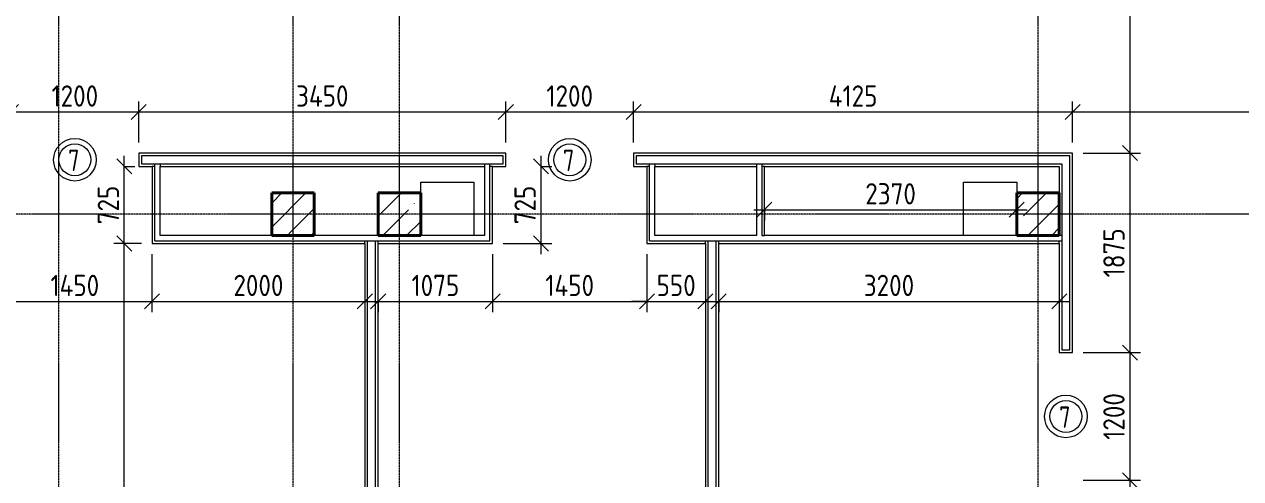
# Model space of a CAD drawing. Header units: millimetres. Extents: x -56773 to 221258, y -262288 to 26541.
# Drawn here: x 12284 to 23714, y -101429 to -97159 of the extents above; entities that cross this region are included whole.
import ezdxf

# ---------------------------------------------------------------- set-up
doc = ezdxf.new("R2010")
doc.units = ezdxf.units.MM
doc.linetypes.add('ADSK_Линия сетки', pattern=[25, 20, -2.5, 0, -2.5])
for name, color, linetype, lineweight in [('Марки дверей', 7, 'Continuous', 20), ('Несущие колонны', 7, 'Continuous', 18), ('Оси', 7, 'Continuous', 9), ('Перекрытие', 7, 'Continuous', 18), ('Размеры', 7, 'Continuous', 9), ('Стены внутренние', 7, 'Continuous', 18), ('Стены штриховка', 7, 'Continuous', 9)]:
    doc.layers.add(name, color=color, linetype=linetype, lineweight=lineweight)
doc.styles.add('GOST Common_3', font='', dxfattribs={"width": 0.9, "height": 200})
doc.styles.add('GOST Common_B', font='', dxfattribs={"width": 0.8, "height": 200})
doc.styles.get('GOST Common_3').set_extended_font_data('GOST Common')
doc.styles.get('GOST Common_B').set_extended_font_data('GOST Common', bold=True)
doc.dimstyles.new('ADSK_Основной_2_0_2', dxfattribs={"dimscale": 304.8, "dimtxt": 201.142999, "dimasz": 0.463911, "dimexe": 0.328084, "dimexo": 0.328084, "dimgap": 0.164042, "dimtad": 1, "dimdec": 3, "dimrnd": 0.001, "dimdsep": 46, "dimtxsty": 'GOST Common_3', "dimblk1": 'OBLIQUE', "dimblk2": 'OBLIQUE', "dimsah": 1, "dimcen": 0.09, "dimdle": 0.328084, "dimazin": 2, "dimtfac": 1, "dimtdec": 4, "dimtix": 1, "dimtmove": 0, "dimatfit": 3, "dimfxl": 1, "dimtvp": 1, "dimtolj": 1, "dimtzin": 0, "dimlwd": 20, "dimlwe": 20, "dimarcsym": 2})
pattern_1 = [(45, (9.36, -97949.04), (-224.5064, 224.5064), []), (45, (233.87, -97949.04), (-224.5064, 224.5064), [396.875, -79.375, 3.353, -76.022])]

# ---------------------------------------------------------------- blocks, each defined once
blk = doc.blocks.new('ADSK_КолоннаЖБ_Прямоугольная - 400x400 мм-1807143-Кладочный план 2-го этаж')
at = {"layer": 'Несущие колонны', "lineweight": 40}
for p, q in [((-200, 200), (200, 200)), ((-200, -200), (-200, 200)), ((200, 200), (200, -200)), ((200, -200), (-200, -200))]:
    blk.add_line(p, q, dxfattribs=at)
blk = doc.blocks.new('_Oblique')
at = {"color": 0, "linetype": 'ByBlock', "lineweight": -2}
blk.add_line((-0.5, -0.5), (0.5, 0.5), dxfattribs=at)
blk = doc.blocks.new('*D4837')
at = {"layer": 'Defpoints', "color": 0, "lineweight": 25, "transparency": 16777216}
for p in [(13484, -99219), (12034, -99663), (13484, -99763)]:
    blk.add_point(p, dxfattribs=at)
at = {"layer": 'Размеры', "color": 0, "lineweight": 20, "transparency": 16777216}
for p, q in [((13484, -99319), (13484, -99863)), ((11934, -99763), (13584, -99763)), ((12034, -99763), (12034, -99863))]:
    blk.add_line(p, q, dxfattribs=at)
at = {"layer": 'Размеры', "color": 0, "lineweight": 20, "transparency": 16777216, "xscale": 141.4, "yscale": 141.4, "zscale": 141.4, "rotation": 180}
blk.add_blockref('_Oblique', (12034, -99763), dxfattribs=at)
at = {"layer": 'Размеры', "color": 0, "lineweight": 20, "transparency": 16777216, "xscale": 141.4, "yscale": 141.4, "zscale": 141.4}
blk.add_blockref('_Oblique', (13484, -99763), dxfattribs=at)
at = {"layer": 'Размеры', "color": 0, "lineweight": 9, "transparency": 16777216, "insert": (12759, -99613), "char_height": 200, "width": 580.93, "attachment_point": 5, "style": 'GOST Common_3'}
blk.add_mtext('\\A1;1450', dxfattribs=at)
blk = doc.blocks.new('*D4838')
at = {"layer": 'Defpoints', "color": 0, "lineweight": 25, "transparency": 16777216}
for p in [(13484, -99219), (15484, -99663), (15484, -99763)]:
    blk.add_point(p, dxfattribs=at)
at = {"layer": 'Размеры', "color": 0, "lineweight": 20, "transparency": 16777216}
for p, q in [((13484, -99319), (13484, -99863)), ((13384, -99763), (15584, -99763)), ((15484, -99763), (15484, -99863))]:
    blk.add_line(p, q, dxfattribs=at)
at = {"layer": 'Размеры', "color": 0, "lineweight": 20, "transparency": 16777216, "xscale": 141.4, "yscale": 141.4, "zscale": 141.4, "rotation": 180}
blk.add_blockref('_Oblique', (13484, -99763), dxfattribs=at)
at = {"layer": 'Размеры', "color": 0, "lineweight": 20, "transparency": 16777216, "xscale": 141.4, "yscale": 141.4, "zscale": 141.4}
blk.add_blockref('_Oblique', (15484, -99763), dxfattribs=at)
at = {"layer": 'Размеры', "color": 0, "lineweight": 9, "transparency": 16777216, "insert": (14484, -99613), "char_height": 200, "width": 605.47, "attachment_point": 5, "style": 'GOST Common_3'}
blk.add_mtext('\\A1;2000', dxfattribs=at)
blk = doc.blocks.new('*D4840')
at = {"layer": 'Defpoints', "color": 0, "lineweight": 25, "transparency": 16777216}
for p in [(13359, -97983), (12159, -98369), (13359, -98369)]:
    blk.add_point(p, dxfattribs=at)
at = {"layer": 'Размеры', "color": 0, "lineweight": 20, "transparency": 16777216}
for p, q in [((12159, -98269), (12159, -97883)), ((13359, -98269), (13359, -97883)), ((12059, -97983), (13459, -97983))]:
    blk.add_line(p, q, dxfattribs=at)
at = {"layer": 'Размеры', "color": 0, "lineweight": 20, "transparency": 16777216, "xscale": 141.4, "yscale": 141.4, "zscale": 141.4, "rotation": 180}
blk.add_blockref('_Oblique', (12159, -97983), dxfattribs=at)
at = {"layer": 'Размеры', "color": 0, "lineweight": 20, "transparency": 16777216, "xscale": 141.4, "yscale": 141.4, "zscale": 141.4}
blk.add_blockref('_Oblique', (13359, -97983), dxfattribs=at)
at = {"layer": 'Размеры', "color": 0, "lineweight": 9, "transparency": 16777216, "insert": (12759, -97833), "char_height": 200, "width": 560.47, "attachment_point": 5, "style": 'GOST Common_3'}
blk.add_mtext('\\A1;1200', dxfattribs=at)
blk = doc.blocks.new('*D4841')
at = {"layer": 'Defpoints', "color": 0, "lineweight": 25, "transparency": 16777216}
for p in [(16809, -97983), (13359, -98369), (16809, -98369)]:
    blk.add_point(p, dxfattribs=at)
at = {"layer": 'Размеры', "color": 0, "lineweight": 20, "transparency": 16777216}
for p, q in [((13359, -98269), (13359, -97883)), ((16809, -98269), (16809, -97883)), ((13259, -97983), (16909, -97983))]:
    blk.add_line(p, q, dxfattribs=at)
at = {"layer": 'Размеры', "color": 0, "lineweight": 20, "transparency": 16777216, "xscale": 141.4, "yscale": 141.4, "zscale": 141.4, "rotation": 180}
blk.add_blockref('_Oblique', (13359, -97983), dxfattribs=at)
at = {"layer": 'Размеры', "color": 0, "lineweight": 20, "transparency": 16777216, "xscale": 141.4, "yscale": 141.4, "zscale": 141.4}
blk.add_blockref('_Oblique', (16809, -97983), dxfattribs=at)
at = {"layer": 'Размеры', "color": 0, "lineweight": 9, "transparency": 16777216, "insert": (15084, -97833), "char_height": 200, "width": 625.93, "attachment_point": 5, "style": 'GOST Common_3'}
blk.add_mtext('\\A1;3450', dxfattribs=at)
blk = doc.blocks.new('*D4842')
at = {"layer": 'Defpoints', "color": 0, "lineweight": 25, "transparency": 16777216}
for p in [(18009, -97983), (16809, -98369), (18009, -98369)]:
    blk.add_point(p, dxfattribs=at)
at = {"layer": 'Размеры', "color": 0, "lineweight": 20, "transparency": 16777216}
for p, q in [((16809, -98269), (16809, -97883)), ((18009, -98269), (18009, -97883)), ((16709, -97983), (18109, -97983))]:
    blk.add_line(p, q, dxfattribs=at)
at = {"layer": 'Размеры', "color": 0, "lineweight": 20, "transparency": 16777216, "xscale": 141.4, "yscale": 141.4, "zscale": 141.4, "rotation": 180}
blk.add_blockref('_Oblique', (16809, -97983), dxfattribs=at)
at = {"layer": 'Размеры', "color": 0, "lineweight": 20, "transparency": 16777216, "xscale": 141.4, "yscale": 141.4, "zscale": 141.4}
blk.add_blockref('_Oblique', (18009, -97983), dxfattribs=at)
at = {"layer": 'Размеры', "color": 0, "lineweight": 9, "transparency": 16777216, "insert": (17409, -97833), "char_height": 200, "width": 560.47, "attachment_point": 5, "style": 'GOST Common_3'}
blk.add_mtext('\\A1;1200', dxfattribs=at)
blk = doc.blocks.new('*D4843')
at = {"layer": 'Defpoints', "color": 0, "lineweight": 25, "transparency": 16777216}
for p in [(22134, -97983), (18009, -98369), (22134, -98369)]:
    blk.add_point(p, dxfattribs=at)
at = {"layer": 'Размеры', "color": 0, "lineweight": 20, "transparency": 16777216}
for p, q in [((18009, -98269), (18009, -97883)), ((22134, -98269), (22134, -97883)), ((17909, -97983), (22234, -97983))]:
    blk.add_line(p, q, dxfattribs=at)
at = {"layer": 'Размеры', "color": 0, "lineweight": 20, "transparency": 16777216, "xscale": 141.4, "yscale": 141.4, "zscale": 141.4, "rotation": 180}
blk.add_blockref('_Oblique', (18009, -97983), dxfattribs=at)
at = {"layer": 'Размеры', "color": 0, "lineweight": 20, "transparency": 16777216, "xscale": 141.4, "yscale": 141.4, "zscale": 141.4}
blk.add_blockref('_Oblique', (22134, -97983), dxfattribs=at)
at = {"layer": 'Размеры', "color": 0, "lineweight": 9, "transparency": 16777216, "insert": (20072, -97833), "char_height": 200, "width": 580.93, "attachment_point": 5, "style": 'GOST Common_3'}
blk.add_mtext('\\A1;4125', dxfattribs=at)
blk = doc.blocks.new('*D4844')
at = {"layer": 'Defpoints', "color": 0, "lineweight": 25, "transparency": 16777216}
for p in [(26534, -97983), (22134, -98369), (26534, -98369)]:
    blk.add_point(p, dxfattribs=at)
at = {"layer": 'Размеры', "color": 0, "lineweight": 20, "transparency": 16777216}
for p, q in [((22134, -98269), (22134, -97883)), ((26534, -98269), (26534, -97883)), ((22034, -97983), (26634, -97983))]:
    blk.add_line(p, q, dxfattribs=at)
at = {"layer": 'Размеры', "color": 0, "lineweight": 20, "transparency": 16777216, "xscale": 141.4, "yscale": 141.4, "zscale": 141.4, "rotation": 180}
blk.add_blockref('_Oblique', (22134, -97983), dxfattribs=at)
at = {"layer": 'Размеры', "color": 0, "lineweight": 20, "transparency": 16777216, "xscale": 141.4, "yscale": 141.4, "zscale": 141.4}
blk.add_blockref('_Oblique', (26534, -97983), dxfattribs=at)
at = {"layer": 'Размеры', "color": 0, "lineweight": 9, "transparency": 16777216, "insert": (24334, -97833), "char_height": 200, "width": 646.38, "attachment_point": 5, "style": 'GOST Common_3'}
blk.add_mtext('\\A1;4400', dxfattribs=at)
blk = doc.blocks.new('*D4846')
at = {"layer": 'Defpoints', "color": 0, "lineweight": 25, "transparency": 16777216}
for p in [(13224, -99219), (13484, -99219), (13124, -104894)]:
    blk.add_point(p, dxfattribs=at)
at = {"layer": 'Размеры', "color": 0, "lineweight": 20, "transparency": 16777216}
for p, q in [((13224, -104994), (13224, -99119)), ((13384, -99219), (13124, -99219)), ((13224, -104894), (13324, -104894))]:
    blk.add_line(p, q, dxfattribs=at)
at = {"layer": 'Размеры', "color": 0, "lineweight": 20, "transparency": 16777216, "xscale": 141.4, "yscale": 141.4, "zscale": 141.4}
for p, rotation in [((13224, -99219), 90), ((13224, -104894), 270)]:
    blk.add_blockref('_Oblique', p, dxfattribs=dict(at, rotation=rotation))
at = {"layer": 'Размеры', "color": 0, "lineweight": 9, "transparency": 16777216, "insert": (13074, -102057), "char_height": 200, "width": 605.47, "attachment_point": 5, "rotation": 90, "style": 'GOST Common_3'}
blk.add_mtext('\\A1;5675', dxfattribs=at)
blk = doc.blocks.new('*D4847')
at = {"layer": 'Defpoints', "color": 0, "lineweight": 25, "transparency": 16777216}
for p in [(13124, -98494), (13224, -98494), (13484, -99219)]:
    blk.add_point(p, dxfattribs=at)
at = {"layer": 'Размеры', "color": 0, "lineweight": 20, "transparency": 16777216}
for p, q in [((13224, -99319), (13224, -98394)), ((13224, -98494), (13324, -98494)), ((13384, -99219), (13124, -99219))]:
    blk.add_line(p, q, dxfattribs=at)
at = {"layer": 'Размеры', "color": 0, "lineweight": 20, "transparency": 16777216, "xscale": 141.4, "yscale": 141.4, "zscale": 141.4}
for p, rotation in [((13224, -98494), 90), ((13224, -99219), 270)]:
    blk.add_blockref('_Oblique', p, dxfattribs=dict(at, rotation=rotation))
at = {"layer": 'Размеры', "color": 0, "lineweight": 9, "transparency": 16777216, "insert": (13074, -98857), "char_height": 200, "width": 454.11, "attachment_point": 5, "rotation": 90, "style": 'GOST Common_3'}
blk.add_mtext('\\A1;725', dxfattribs=at)
blk = doc.blocks.new('*D4848')
at = {"layer": 'Defpoints', "color": 0, "lineweight": 25, "transparency": 16777216}
for p in [(16684, -99219), (15609, -99663), (16684, -99763)]:
    blk.add_point(p, dxfattribs=at)
at = {"layer": 'Размеры', "color": 0, "lineweight": 20, "transparency": 16777216}
for p, q in [((16684, -99319), (16684, -99863)), ((15509, -99763), (16784, -99763)), ((15609, -99763), (15609, -99863))]:
    blk.add_line(p, q, dxfattribs=at)
at = {"layer": 'Размеры', "color": 0, "lineweight": 20, "transparency": 16777216, "xscale": 141.4, "yscale": 141.4, "zscale": 141.4, "rotation": 180}
blk.add_blockref('_Oblique', (15609, -99763), dxfattribs=at)
at = {"layer": 'Размеры', "color": 0, "lineweight": 20, "transparency": 16777216, "xscale": 141.4, "yscale": 141.4, "zscale": 141.4}
blk.add_blockref('_Oblique', (16684, -99763), dxfattribs=at)
at = {"layer": 'Размеры', "color": 0, "lineweight": 9, "transparency": 16777216, "insert": (16147, -99613), "char_height": 200, "width": 560.47, "attachment_point": 5, "style": 'GOST Common_3'}
blk.add_mtext('\\A1;1075', dxfattribs=at)
blk = doc.blocks.new('*D4849')
at = {"layer": 'Defpoints', "color": 0, "lineweight": 25, "transparency": 16777216}
for p in [(16684, -99219), (18134, -99219), (18134, -99763)]:
    blk.add_point(p, dxfattribs=at)
at = {"layer": 'Размеры', "color": 0, "lineweight": 20, "transparency": 16777216}
for p, q in [((16684, -99319), (16684, -99863)), ((18134, -99319), (18134, -99863)), ((16584, -99763), (18234, -99763))]:
    blk.add_line(p, q, dxfattribs=at)
at = {"layer": 'Размеры', "color": 0, "lineweight": 20, "transparency": 16777216, "xscale": 141.4, "yscale": 141.4, "zscale": 141.4, "rotation": 180}
blk.add_blockref('_Oblique', (16684, -99763), dxfattribs=at)
at = {"layer": 'Размеры', "color": 0, "lineweight": 20, "transparency": 16777216, "xscale": 141.4, "yscale": 141.4, "zscale": 141.4}
blk.add_blockref('_Oblique', (18134, -99763), dxfattribs=at)
at = {"layer": 'Размеры', "color": 0, "lineweight": 9, "transparency": 16777216, "insert": (17409, -99613), "char_height": 200, "width": 580.93, "attachment_point": 5, "style": 'GOST Common_3'}
blk.add_mtext('\\A1;1450', dxfattribs=at)
blk = doc.blocks.new('*D4850')
at = {"layer": 'Defpoints', "color": 0, "lineweight": 25, "transparency": 16777216}
for p in [(18134, -99219), (18684, -99663), (18684, -99763)]:
    blk.add_point(p, dxfattribs=at)
at = {"layer": 'Размеры', "color": 0, "lineweight": 20, "transparency": 16777216}
for p, q in [((18134, -99319), (18134, -99863)), ((18134, -99763), (17993, -99763)), ((18134, -99763), (18684, -99763)), ((18684, -99763), (18684, -99863)), ((18684, -99763), (18826, -99763))]:
    blk.add_line(p, q, dxfattribs=at)
at = {"layer": 'Размеры', "color": 0, "lineweight": 20, "transparency": 16777216, "xscale": 141.4, "yscale": 141.4, "zscale": 141.4}
blk.add_blockref('_Oblique', (18134, -99763), dxfattribs=at)
at = {"layer": 'Размеры', "color": 0, "lineweight": 20, "transparency": 16777216, "xscale": 141.4, "yscale": 141.4, "zscale": 141.4, "rotation": 180}
blk.add_blockref('_Oblique', (18684, -99763), dxfattribs=at)
at = {"layer": 'Размеры', "color": 0, "lineweight": 9, "transparency": 16777216, "insert": (18409, -99613), "char_height": 200, "width": 454.11, "attachment_point": 5, "style": 'GOST Common_3'}
blk.add_mtext('\\A1;550', dxfattribs=at)
blk = doc.blocks.new('*D4851')
at = {"layer": 'Defpoints', "color": 0, "lineweight": 25, "transparency": 16777216}
for p in [(17040, -98494), (17140, -98494), (16684, -99219)]:
    blk.add_point(p, dxfattribs=at)
at = {"layer": 'Размеры', "color": 0, "lineweight": 20, "transparency": 16777216}
for p, q in [((17140, -99319), (17140, -98394)), ((17140, -98494), (17240, -98494)), ((16784, -99219), (17240, -99219))]:
    blk.add_line(p, q, dxfattribs=at)
at = {"layer": 'Размеры', "color": 0, "lineweight": 20, "transparency": 16777216, "xscale": 141.4, "yscale": 141.4, "zscale": 141.4}
for p, rotation in [((17140, -98494), 90), ((17140, -99219), 270)]:
    blk.add_blockref('_Oblique', p, dxfattribs=dict(at, rotation=rotation))
at = {"layer": 'Размеры', "color": 0, "lineweight": 9, "transparency": 16777216, "insert": (16990, -98857), "char_height": 200, "width": 454.11, "attachment_point": 5, "rotation": 90, "style": 'GOST Common_3'}
blk.add_mtext('\\A1;725', dxfattribs=at)
blk = doc.blocks.new('*D4852')
at = {"layer": 'Defpoints', "color": 0, "lineweight": 25, "transparency": 16777216}
for p in [(19239, -98802), (21609, -98802), (21609, -98902)]:
    blk.add_point(p, dxfattribs=at)
at = {"layer": 'Размеры', "color": 0, "lineweight": 20, "transparency": 16777216}
for p, q in [((19139, -98902), (21709, -98902)), ((19239, -98902), (19239, -99002)), ((21609, -98902), (21609, -99002))]:
    blk.add_line(p, q, dxfattribs=at)
at = {"layer": 'Размеры', "color": 0, "lineweight": 20, "transparency": 16777216, "xscale": 141.4, "yscale": 141.4, "zscale": 141.4, "rotation": 180}
blk.add_blockref('_Oblique', (19239, -98902), dxfattribs=at)
at = {"layer": 'Размеры', "color": 0, "lineweight": 20, "transparency": 16777216, "xscale": 141.4, "yscale": 141.4, "zscale": 141.4}
blk.add_blockref('_Oblique', (21609, -98902), dxfattribs=at)
at = {"layer": 'Размеры', "color": 0, "lineweight": 9, "transparency": 16777216, "insert": (20424, -98752), "char_height": 200, "width": 605.47, "attachment_point": 5, "style": 'GOST Common_3'}
blk.add_mtext('\\A1;2370', dxfattribs=at)
blk = doc.blocks.new('*D4853')
at = {"layer": 'Defpoints', "color": 0, "lineweight": 25, "transparency": 16777216}
for p in [(18809, -99663), (22009, -99663), (22009, -99763)]:
    blk.add_point(p, dxfattribs=at)
at = {"layer": 'Размеры', "color": 0, "lineweight": 20, "transparency": 16777216}
for p, q in [((18709, -99763), (22109, -99763)), ((18809, -99763), (18809, -99863)), ((22009, -99763), (22009, -99863))]:
    blk.add_line(p, q, dxfattribs=at)
at = {"layer": 'Размеры', "color": 0, "lineweight": 20, "transparency": 16777216, "xscale": 141.4, "yscale": 141.4, "zscale": 141.4, "rotation": 180}
blk.add_blockref('_Oblique', (18809, -99763), dxfattribs=at)
at = {"layer": 'Размеры', "color": 0, "lineweight": 20, "transparency": 16777216, "xscale": 141.4, "yscale": 141.4, "zscale": 141.4}
blk.add_blockref('_Oblique', (22009, -99763), dxfattribs=at)
at = {"layer": 'Размеры', "color": 0, "lineweight": 9, "transparency": 16777216, "insert": (20409, -99613), "char_height": 200, "width": 605.47, "attachment_point": 5, "style": 'GOST Common_3'}
blk.add_mtext('\\A1;3200', dxfattribs=at)
blk = doc.blocks.new('*D4854')
at = {"layer": 'Defpoints', "color": 0, "lineweight": 25, "transparency": 16777216}
for p in [(22773, -95119), (22134, -98369), (22673, -98369)]:
    blk.add_point(p, dxfattribs=at)
at = {"layer": 'Размеры', "color": 0, "lineweight": 20, "transparency": 16777216}
for p, q in [((22673, -95019), (22673, -98469)), ((22673, -95119), (22573, -95119)), ((22234, -98369), (22773, -98369))]:
    blk.add_line(p, q, dxfattribs=at)
at = {"layer": 'Размеры', "color": 0, "lineweight": 20, "transparency": 16777216, "xscale": 141.4, "yscale": 141.4, "zscale": 141.4}
for p, rotation in [((22673, -95119), 90), ((22673, -98369), 270)]:
    blk.add_blockref('_Oblique', p, dxfattribs=dict(at, rotation=rotation))
at = {"layer": 'Размеры', "color": 0, "lineweight": 9, "transparency": 16777216, "insert": (22523, -96744), "char_height": 200, "width": 605.47, "attachment_point": 5, "rotation": 90, "style": 'GOST Common_3'}
blk.add_mtext('\\A1;3250', dxfattribs=at)
blk = doc.blocks.new('*D4855')
at = {"layer": 'Defpoints', "color": 0, "lineweight": 25, "transparency": 16777216}
for p in [(22134, -98369), (22134, -100244), (22673, -100244)]:
    blk.add_point(p, dxfattribs=at)
at = {"layer": 'Размеры', "color": 0, "lineweight": 20, "transparency": 16777216}
for p, q in [((22673, -98269), (22673, -100344)), ((22234, -98369), (22773, -98369)), ((22234, -100244), (22773, -100244))]:
    blk.add_line(p, q, dxfattribs=at)
at = {"layer": 'Размеры', "color": 0, "lineweight": 20, "transparency": 16777216, "xscale": 141.4, "yscale": 141.4, "zscale": 141.4}
for p, rotation in [((22673, -98369), 90), ((22673, -100244), 270)]:
    blk.add_blockref('_Oblique', p, dxfattribs=dict(at, rotation=rotation))
at = {"layer": 'Размеры', "color": 0, "lineweight": 9, "transparency": 16777216, "insert": (22523, -99307), "char_height": 200, "width": 560.47, "attachment_point": 5, "rotation": 90, "style": 'GOST Common_3'}
blk.add_mtext('\\A1;1875', dxfattribs=at)
blk = doc.blocks.new('*D4856')
at = {"layer": 'Defpoints', "color": 0, "lineweight": 25, "transparency": 16777216}
for p in [(22134, -100244), (22134, -101444), (22673, -101444)]:
    blk.add_point(p, dxfattribs=at)
at = {"layer": 'Размеры', "color": 0, "lineweight": 20, "transparency": 16777216}
for p, q in [((22673, -100144), (22673, -101544)), ((22234, -100244), (22773, -100244)), ((22234, -101444), (22773, -101444))]:
    blk.add_line(p, q, dxfattribs=at)
at = {"layer": 'Размеры', "color": 0, "lineweight": 20, "transparency": 16777216, "xscale": 141.4, "yscale": 141.4, "zscale": 141.4}
for p, rotation in [((22673, -100244), 90), ((22673, -101444), 270)]:
    blk.add_blockref('_Oblique', p, dxfattribs=dict(at, rotation=rotation))
at = {"layer": 'Размеры', "color": 0, "lineweight": 9, "transparency": 16777216, "insert": (22523, -100844), "char_height": 200, "width": 560.47, "attachment_point": 5, "rotation": 90, "style": 'GOST Common_3'}
blk.add_mtext('\\A1;1200', dxfattribs=at)
blk = doc.blocks.new('*D4857')
at = {"layer": 'Defpoints', "color": 0, "lineweight": 25, "transparency": 16777216}
for p in [(22134, -101444), (22673, -104894), (22773, -104894)]:
    blk.add_point(p, dxfattribs=at)
at = {"layer": 'Размеры', "color": 0, "lineweight": 20, "transparency": 16777216}
for p, q in [((22673, -101344), (22673, -104994)), ((22234, -101444), (22773, -101444)), ((22673, -104894), (22573, -104894))]:
    blk.add_line(p, q, dxfattribs=at)
at = {"layer": 'Размеры', "color": 0, "lineweight": 20, "transparency": 16777216, "xscale": 141.4, "yscale": 141.4, "zscale": 141.4}
for p, rotation in [((22673, -101444), 90), ((22673, -104894), 270)]:
    blk.add_blockref('_Oblique', p, dxfattribs=dict(at, rotation=rotation))
at = {"layer": 'Размеры', "color": 0, "lineweight": 9, "transparency": 16777216, "insert": (22523, -103169), "char_height": 200, "width": 625.93, "attachment_point": 5, "rotation": 90, "style": 'GOST Common_3'}
blk.add_mtext('\\A1;3450', dxfattribs=at)
blk = doc.blocks.new('М_двери1 - Марка экземпляра 2-3719212-Кладочный план 2-го этаж')
at = {"layer": 'Марки дверей'}
for radius in [2, 1.5]:
    blk.add_circle((0, 0), radius, dxfattribs=at)

msp = doc.modelspace()

# ---------------------------------------------------------------- hatches: boundary and pattern name
at = {"layer": 'Несущие колонны', "lineweight": 9}
h = msp.add_hatch(dxfattribs=at)
h.set_pattern_fill('FP_1', color=256, style=0, pattern_type=2)
h.set_pattern_definition(pattern_1)
h.paths.add_polyline_path([(14609.3615, -99144.0666), (15009.3615, -99144.0666), (15009.3615, -98744.0666), (14609.3615, -98744.0666)])
h = msp.add_hatch(dxfattribs=at)
h.set_pattern_fill('FP_1', color=256, style=0, pattern_type=2)
h.set_pattern_definition(pattern_1)
h.paths.add_polyline_path([(15788.0744, -99144.0666), (16009.3615, -99144.0666), (16009.3615, -98744.0666), (15609.3615, -98744.0666), (15609.3615, -99144.0666)])
h = msp.add_hatch(dxfattribs=at)
h.set_pattern_fill('FP_1', color=256, style=0, pattern_type=2)
h.set_pattern_definition(pattern_1)
h.paths.add_polyline_path([(21609.3615, -99144.0666), (22009.3615, -99144.0666), (22009.3615, -98744.0666), (21609.3615, -98744.0666)])

# ---------------------------------------------------------------- linework, layer by layer
for p, q in [((15009.3615, -98744.0666), (14609.3615, -98744.0666)), ((14609.3615, -98744.0666), (14609.3615, -99144.0666)), ((15009.3615, -99144.0666), (15009.3615, -98744.0666)), ((16009.3615, -98744.0666), (15609.3615, -98744.0666)), ((15609.3615, -98744.0666), (15609.3615, -99144.0666)), ((16009.3615, -99144.0666), (16009.3615, -98744.0666)), ((22009.3615, -98744.0666), (21609.3615, -98744.0666)), ((21609.3615, -98744.0666), (21609.3615, -99144.0666)), ((22009.3615, -99144.0666), (22009.3615, -98744.0666)), ((14609.3615, -99144.0666), (15009.3615, -99144.0666)), ((15609.3615, -99144.0666), (16009.3615, -99144.0666)), ((21609.3615, -99144.0666), (22009.3615, -99144.0666))]:
    msp.add_line(p, q, dxfattribs=at)
at = {"layer": 'Оси', "linetype": 'ADSK_Линия сетки', "lineweight": 5}
for p, q in [((12609.3615, -108922.9178), (12609.3615, -87921.5904)), ((14809.3615, -108922.9178), (14809.3615, -87921.5904)), ((15809.3615, -108922.9178), (15809.3615, -87921.5904)), ((21809.3615, -108922.9178), (21809.3615, -87921.5904)), ((62525.08, -98944.0666), (-25230.7352, -98944.0666))]:
    msp.add_line(p, q, dxfattribs=at)
at = {"layer": 'Перекрытие'}
for p, q in [((16009.3615, -98744.0666), (16009.3615, -98644.0666)), ((16009.3615, -98644.0666), (16509.3615, -98644.0666)), ((16509.3615, -98644.0666), (16509.3615, -99144.0666)), ((21109.3615, -99144.0666), (21109.3615, -98644.0666)), ((21109.3615, -98644.0666), (21609.3615, -98644.0666)), ((21609.3615, -98644.0666), (21609.3615, -98744.0666))]:
    msp.add_line(p, q, dxfattribs=at)
at = {"layer": 'Стены внутренние', "lineweight": 5}
for p, q in [((16809.3615, -98369.0666), (13359.3615, -98369.0666)), ((13359.3615, -98369.0666), (13359.3615, -98494.0666)), ((16809.3615, -98494.0666), (16809.3615, -98369.0666)), ((22134.3615, -98369.0666), (18009.3615, -98369.0666)), ((18009.3615, -98369.0666), (18009.3615, -98494.0666)), ((22134.3615, -100244.0666), (22134.3615, -98369.0666)), ((13359.3615, -98494.0666), (13484.3615, -98494.0666)), ((13484.3615, -98494.0666), (13484.3615, -99219.0666)), ((13559.3615, -99144.0666), (13559.3615, -98494.0666)), ((13559.3615, -98494.0666), (16609.3615, -98494.0666)), ((16609.3615, -98494.0666), (16609.3615, -99144.0666)), ((16684.3615, -99219.0666), (16684.3615, -98494.0666)), ((16684.3615, -98494.0666), (16809.3615, -98494.0666)), ((18009.3615, -98494.0666), (18134.3615, -98494.0666)), ((18134.3615, -98494.0666), (18134.3615, -99219.0666)), ((18209.3615, -99144.0666), (18209.3615, -98494.0666)), ((18209.3615, -98494.0666), (19164.3615, -98494.0666)), ((19164.3615, -98494.0666), (19164.3615, -99144.0666)), ((19239.3615, -98494.0666), (22009.3615, -98494.0666)), ((19239.3615, -99144.0666), (19239.3615, -98494.0666)), ((22009.3615, -98494.0666), (22009.3615, -99144.0666)), ((16609.3615, -99144.0666), (13559.3615, -99144.0666)), ((19164.3615, -99144.0666), (18209.3615, -99144.0666)), ((22009.3615, -99144.0666), (19239.3615, -99144.0666)), ((13484.3615, -99219.0666), (15484.3615, -99219.0666)), ((15484.3615, -99219.0666), (15484.3615, -104894.0666)), ((15609.3615, -99219.0666), (16684.3615, -99219.0666)), ((15609.3615, -104894.0666), (15609.3615, -99219.0666)), ((18134.3615, -99219.0666), (18684.3615, -99219.0666)), ((18684.3615, -99219.0666), (18684.3615, -104894.0666)), ((18809.3615, -99219.0666), (22009.3615, -99219.0666)), ((18809.3615, -104894.0666), (18809.3615, -99219.0666)), ((22009.3615, -99219.0666), (22009.3615, -100244.0666)), ((22009.3615, -100244.0666), (22134.3615, -100244.0666))]:
    msp.add_line(p, q, dxfattribs=at)
at = {"layer": 'Стены штриховка', "lineweight": 9}
for p, q in [((16784.3615, -98394.0666), (13384.3615, -98394.0666)), ((13384.3615, -98394.0666), (13384.3615, -98469.0666)), ((16784.3615, -98469.0666), (16784.3615, -98394.0666)), ((22109.3615, -98394.0666), (18034.3615, -98394.0666)), ((18034.3615, -98394.0666), (18034.3615, -98469.0666)), ((22109.3615, -100219.0666), (22109.3615, -98394.0666)), ((13384.3615, -98469.0666), (16659.3615, -98469.0666)), ((13509.3615, -98494.0666), (13484.3615, -98494.0666)), ((13509.3615, -99194.0666), (13509.3615, -98469.0666)), ((13559.3615, -98469.0666), (13559.3615, -98494.0666)), ((16609.3615, -98469.0666), (16609.3615, -98494.0666)), ((16609.3615, -98469.0666), (16784.3615, -98469.0666)), ((16659.3615, -99194.0666), (16659.3615, -98469.0666)), ((16684.3615, -98494.0666), (16659.3615, -98494.0666)), ((18034.3615, -98469.0666), (22034.3615, -98469.0666)), ((18159.3615, -98494.0666), (18134.3615, -98494.0666)), ((18159.3615, -99194.0666), (18159.3615, -98469.0666)), ((18209.3615, -98469.0666), (18209.3615, -98494.0666)), ((19164.3615, -98469.0666), (19164.3615, -98494.0666)), ((19214.3615, -98469.0666), (19214.3615, -99144.0666)), ((19239.3615, -98494.0666), (19214.3615, -98494.0666)), ((22034.3615, -98469.0666), (22034.3615, -100219.0666)), ((13509.3615, -99194.0666), (16659.3615, -99194.0666)), ((15484.3615, -99219.0666), (15484.3615, -99194.0666)), ((15509.3615, -104894.0666), (15509.3615, -99194.0666)), ((15584.3615, -104894.0666), (15584.3615, -99194.0666)), ((15609.3615, -99219.0666), (15609.3615, -99194.0666)), ((18159.3615, -99194.0666), (22034.3615, -99194.0666)), ((18684.3615, -99219.0666), (18684.3615, -99194.0666)), ((18709.3615, -104894.0666), (18709.3615, -99194.0666)), ((18784.3615, -104894.0666), (18784.3615, -99194.0666)), ((18809.3615, -99219.0666), (18809.3615, -99194.0666)), ((19214.3615, -99144.0666), (19239.3615, -99144.0666)), ((22034.3615, -99144.0666), (22009.3615, -99144.0666)), ((22009.3615, -99219.0666), (22009.3615, -99194.0666)), ((22034.3615, -100219.0666), (22109.3615, -100219.0666))]:
    msp.add_line(p, q, dxfattribs=at)

# ---------------------------------------------------------------- block references
at = {"layer": 'Марки дверей', "xscale": 99.99999999999993, "yscale": 99.99999999999993, "zscale": 99.99999999999993}
for p in [(12759.3615, -98431.5666), (17409.3615, -98431.5666), (22071.8615, -100844.0666)]:
    msp.add_blockref('М_двери1 - Марка экземпляра 2-3719212-Кладочный план 2-го этаж', p, dxfattribs=at)
at = {"layer": 'Несущие колонны', "lineweight": 40, "rotation": 89.9999999999999}
for p in [(14809.3615, -98944.0666), (15809.3615, -98944.0666), (21809.3615, -98944.0666)]:
    msp.add_blockref('ADSK_КолоннаЖБ_Прямоугольная - 400x400 мм-1807143-Кладочный план 2-го этаж', p, dxfattribs=at)

# ---------------------------------------------------------------- texts
at = {"layer": 'Марки дверей', "lineweight": 5, "char_height": 200, "width": 147.5105, "attachment_point": 1, "style": 'GOST Common_B'}
for insert in [(12695.3041, -98337.9076), (17345.3041, -98337.9076), (22007.8041, -100750.4076)]:
    msp.add_mtext('\\fGOST Common|b1|i0|c204|p34|;\\W.8;7', dxfattribs=dict(at, insert=insert))

# ---------------------------------------------------------------- dimensions: what is measured, and where the dimension line sits
at = {"layer": 'Размеры', "lineweight": 9}
for base, p1, p2, override, picture, middle in [((22672.9702, -98369.0666), (22772.9551, -95119.0666), (22134.3615, -98369.0666), {"dimpost": '<>', "dimfxl": 3312.144598}, '*D4854', (22522.9702, -96744.0666)), ((22672.9702, -100244.0666), (22134.3615, -98369.0666), (22134.3615, -100244.0666), {"dimpost": '<>', "dimfxl": 1875}, '*D4855', (22522.9702, -99306.5666)), ((13224.0766, -98494.0666), (13484.3615, -99219.0666), (13124.0917, -98494.0666), {"dimpost": '<>', "dimfxl": 809.579707}, '*D4847', (13074.0766, -98856.5666)), ((17140.0048, -98494.0666), (16684.3615, -99219.0666), (17040.0199, -98494.0666), {"dimpost": '<>', "dimfxl": 807.538167}, '*D4851', (16990.0048, -98856.5666)), ((13224.0766, -99219.0666), (13124.0917, -104894.0666), (13484.3615, -99219.0666), {"dimpost": '<>', "dimfxl": 5686.424123}, '*D4846', (13074.0766, -102056.5666)), ((22672.9702, -101444.0666), (22134.3615, -100244.0666), (22134.3615, -101444.0666), {"dimpost": '<>', "dimfxl": 1200}, '*D4856', (22522.9702, -100844.0666)), ((22672.9702, -104894.0666), (22134.3615, -101444.0666), (22772.9551, -104894.0666), {"dimpost": '<>', "dimfxl": 3508.603973}, '*D4857', (22522.9702, -103169.0666))]:
    dim = msp.add_linear_dim(base=base, p1=p1, p2=p2, angle=90, dimstyle='ADSK_Основной_2_0_2', override=override, dxfattribs=at)
    dim.commit()
    dim.dimension.update_dxf_attribs({"geometry": picture, "text_midpoint": middle})
for base, p1, p2, override, picture, middle in [((13359.3615, -97983.4957), (12159.3615, -98369.0666), (13359.3615, -98369.0666), {"dimpost": '<>', "dimfxl": 1200}, '*D4840', (12759.3615, -97833.4957)), ((16809.3615, -97983.4957), (13359.3615, -98369.0666), (16809.3615, -98369.0666), {"dimpost": '<>', "dimfxl": 3450}, '*D4841', (15084.3615, -97833.4957)), ((18009.3615, -97983.4957), (16809.3615, -98369.0666), (18009.3615, -98369.0666), {"dimpost": '<>', "dimfxl": 1200}, '*D4842', (17409.3615, -97833.4957)), ((22134.3615, -97983.4957), (18009.3615, -98369.0666), (22134.3615, -98369.0666), {"dimpost": '<>', "dimfxl": 4125}, '*D4843', (20071.8615, -97833.4957)), ((26534.3615, -97983.4957), (22134.3615, -98369.0666), (26534.3615, -98369.0666), {"dimpost": '<>', "dimfxl": 4400}, '*D4844', (24334.3615, -97833.4957)), ((21609.3615, -98902.1878), (19239.3615, -98802.2029), (21609.3615, -98802.2029), {"dimpost": '<>', "dimfxl": 2370}, '*D4852', (20424.3615, -98752.1878)), ((13484.3615, -99763.2536), (12034.3615, -99663.2687), (13484.3615, -99219.0666), {"dimpost": '<>', "dimfxl": 1516.514277}, '*D4837', (12759.3615, -99613.2536)), ((15484.3615, -99763.2536), (13484.3615, -99219.0666), (15484.3615, -99663.2687), {"dimpost": '<>', "dimfxl": 2048.73511}, '*D4838', (14484.3615, -99613.2536)), ((16684.3615, -99763.2536), (15609.3615, -99663.2687), (16684.3615, -99219.0666), {"dimpost": '<>', "dimfxl": 1163.159728}, '*D4848', (16146.8615, -99613.2536)), ((18134.3615, -99763.2536), (16684.3615, -99219.0666), (18134.3615, -99219.0666), {"dimpost": '<>', "dimfxl": 1450}, '*D4849', (17409.3615, -99613.2536)), ((18684.3615, -99763.2536), (18134.3615, -99219.0666), (18684.3615, -99663.2687), {"dimpost": '<>', "dimfxl": 706.976345}, '*D4850', (18409.3615, -99613.2536)), ((22009.3615, -99763.2536), (18809.3615, -99663.2687), (22009.3615, -99663.2687), {"dimpost": '<>', "dimfxl": 3200}, '*D4853', (20409.3615, -99613.2536))]:
    dim = msp.add_linear_dim(base=base, p1=p1, p2=p2, dimstyle='ADSK_Основной_2_0_2', override=override, dxfattribs=at)
    dim.commit()
    dim.dimension.update_dxf_attribs({"geometry": picture, "text_midpoint": middle})

doc.saveas('drawing.dxf')
